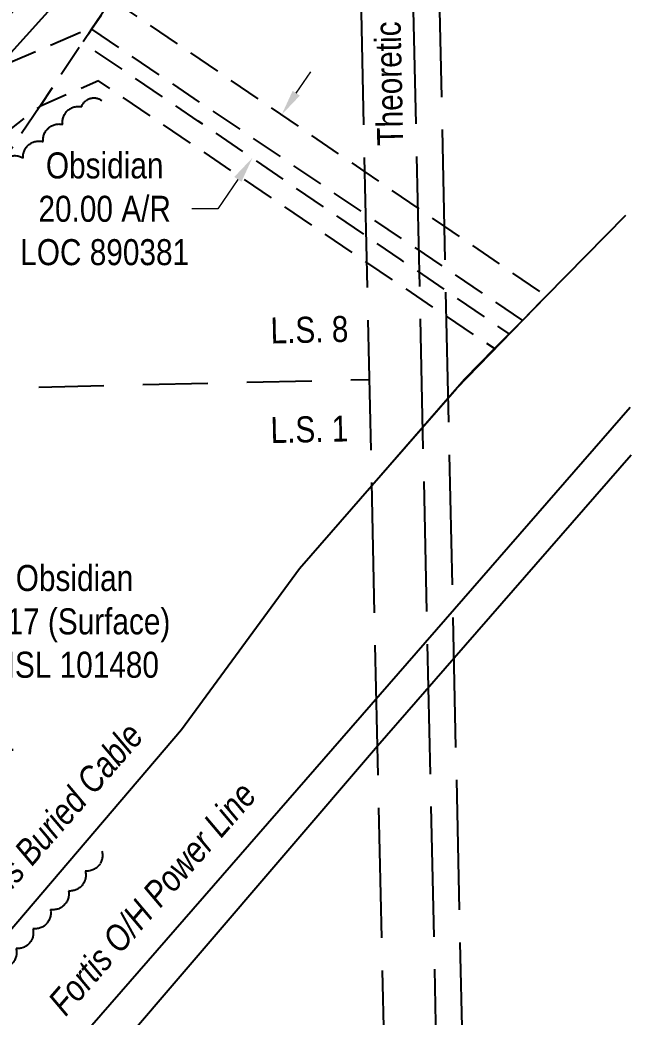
# Model space of a CAD drawing. Extents: x 603322 to 609639, y 5878497 to 5882872.
# Drawn here: x 606057.5 to 606292.6, y 5878839.3 to 5879222.5 of the extents above; entities that cross this region are included whole.
import ezdxf
from ezdxf.enums import TextEntityAlignment as Align

# ---------------------------------------------------------------- set-up
doc = ezdxf.new("R2010")
doc.units = 0
doc.header["$LTSCALE"] = 5
doc.header["$PDSIZE"] = 0.5
for name, pattern in [('0', [1, 1, 0]), ('foc-ACCESSROAD', [3.75, 2.5, -1.25]), ('foc-FLOWLINE', [3.75, 2.5, -1.25]), ('foc-LSD', [8, 5, -3]), ('foc-UNSURVEYED', [12.5, 10, -2.5])]:
    doc.linetypes.add(name, pattern=pattern)
doc.layers.get('Defpoints').update_dxf_attribs({"color": 9})
for name, color, linetype in [('AS-POWER', 104, 'foc-POWER'), ('AS-TELUS', 224, 'foc-TEL'), ('C-AR', 13, 'foc-ACCESSROAD'), ('C-RW', 13, 'Continuous'), ('C-WS', 13, 'foc-ACCESSROAD'), ('F-EZE', 190, 'foc-FLOWLINE'), ('L-ROAD-T', 7, 'Continuous'), ('L-SECTION-LSD', 7, 'foc-LSD'), ('L-TITLEDB', 4, 'Continuous'), ('L-USEC', 7, 'foc-UNSURVEYED'), ('T-BUSH', 110, '0')]:
    doc.layers.add(name, color=color, linetype=linetype)
doc.layers.add('C-AR-T', color=13, linetype='Continuous', lineweight=9)
doc.layers.add('C-WS-T', color=13, linetype='Continuous', lineweight=9)
doc.styles.add('100L', font='ARIALN.TTF', dxfattribs={"height": 11})
doc.styles.add('80CG', font='ARIALN.TTF', dxfattribs={"height": 10})
doc.styles.add('80L', font='ARIALN.TTF', dxfattribs={"height": 10})
doc.styles.add('foc-LtypeFont', font='ARIALN.TTF', dxfattribs={"height": 7.35})
doc.linetypes.add('foc-POWER', pattern='A,6,-1,["P",foc-LtypeFont,S=0.2,R=0,X=-0.625,Y=-0.75],-1.24,4', length=12.24)
doc.linetypes.add('foc-TEL', pattern='A,2,-1,["T",foc-LtypeFont,S=0.2,R=0,X=-0.425,Y=-0.75],-1.24,8', length=12.24)
doc.linetypes.add('foc-TEL-NOLINE', pattern='A,0,-2,["T",foc-LtypeFont,S=0.2,R=0,X=-0.425,Y=-0.75],-10.24', length=12.24)
doc.dimstyles.new('Compass 5 000', dxfattribs={"dimscale": 5, "dimtxt": 9, "dimasz": 2, "dimexe": 0.2, "dimexo": 0.0625, "dimgap": 0.5, "dimtad": 0, "dimtih": 1, "dimtoh": 1, "dimzin": 0, "dimdsep": 46, "dimtxsty": '80CG', "dimcen": 0.1, "dimse1": 1, "dimse2": 1, "dimclrd": 256, "dimclrt": 256, "dimaunit": 1, "dimadec": 4, "dimazin": 0, "dimtfac": 0.06, "dimtofl": 0, "dimtmove": 0, "dimatfit": 1, "dimfxl": 0.2, "dimtolj": 1, "dimtzin": 0, "dimlwd": -1, "dimarcsym": 0})

# ---------------------------------------------------------------- blocks, each defined once
blk = doc.blocks.new('*D424')
at = {"layer": 'C-AR-T', "transparency": 16777216}
for p, q in [((606163.78, 5879194.38), (606169.4, 5879202.65)), ((606141.33, 5879161.27), (606133.61, 5879149.88)), ((606133.61, 5879149.88), (606123.61, 5879149.88))]:
    blk.add_line(p, q, dxfattribs=at)
for points in [[(606162.4, 5879195.31), (606165.16, 5879193.44), (606158.17, 5879186.1)], [(606139.95, 5879162.2), (606142.71, 5879160.33), (606146.94, 5879169.54)]]:
    blk.add_solid(points, dxfattribs=at)
at = {"layer": 'Defpoints', "color": 0, "transparency": 16777216}
for p in [(606128.84, 5879205.99), (606117.61, 5879189.43), (606146.94, 5879169.54)]:
    blk.add_point(p, dxfattribs=at)
at = {"layer": 'C-AR-T', "transparency": 16777216, "insert": (606090.1, 5879149.88), "char_height": 10, "attachment_point": 5, "style": '80CG'}
blk.add_mtext('\\A1;Obsidian\\P20.00 A/R\\PLOC 890381', dxfattribs=at)

msp = doc.modelspace()

# ---------------------------------------------------------------- linework, layer by layer
at = {"layer": 'AS-POWER', "flags": 128}
msp.add_lwpolyline([(605839.057, 5878553.9), (606292.154, 5879073.64)], dxfattribs=at)
at = {"layer": 'AS-TELUS', "linetype": 'foc-TEL-NOLINE'}
msp.add_lwpolyline([(605765.158, 5878552.208), (605817.666, 5878599.954), (605976.545, 5878782.214), (606119.709, 5878949.772), (606164.988, 5879011.655), (606192.835, 5879043.591), (606225.356, 5879080.887), (606259.941, 5879116.395), (606290.529, 5879147.441)], dxfattribs=at)
at = {"layer": 'C-AR', "flags": 128}
msp.add_lwpolyline([(606250.739, 5879107.057), (606245.67, 5879101.912), (606221.355, 5879118.54), (606204.167, 5879130.292), (606190.723, 5879139.485), (606126.112, 5879183.668), (606081.604, 5879213.849), (606085.073, 5879218.984), (606092.796, 5879230.414), (606137.407, 5879200.186), (606190.181, 5879164.099), (606215.462, 5879146.81), (606220.813, 5879143.152), (606259.941, 5879116.395), (606250.739, 5879107.057)], close=True, dxfattribs=at)
at = {"layer": 'C-RW'}
msp.add_lwpolyline([(606077.622, 5879236.187), (606042.094, 5879196.807), (606029.592, 5879182.95), (606026.236, 5879179.23), (606014.696, 5879166.438), (605906.08, 5879046.053), (605891.607, 5879030.012), (605888.373, 5879026.427), (605877.937, 5879014.861), (605870.495, 5879021.573), (605884.113, 5879036.789), (605886.727, 5879039.68), (605968.953, 5879130.619), (606011.245, 5879177.397), (606020.363, 5879187.53), (606021.279, 5879188.549), (606059.712, 5879231.262)], dxfattribs=at)
at = {"layer": 'C-WS', "flags": 128}
msp.add_lwpolyline([(606065.101, 5879189.293), (606050.966, 5879168.189), (606044.015, 5879173.018), (606033.748, 5879180.151), (606029.591, 5879182.951), (606022.341, 5879187.834), (606021.279, 5879188.549), (606004.551, 5879199.816), (605992.022, 5879208.29), (605959.875, 5879229.769), (606021.132, 5879321.079), (606065.761, 5879290.908), (606078.661, 5879282.356), (606091.72, 5879273.359), (606112.223, 5879259.498), (606092.796, 5879230.414), (606085.073, 5879218.984), (606081.604, 5879213.849), (606065.101, 5879189.293)], close=True, dxfattribs=at)
at = {"layer": 'F-EZE', "flags": 128}
msp.add_lwpolyline([(606085.073, 5879218.984), (606190.542, 5879147.728), (606221.168, 5879127.036), (606250.739, 5879107.057), (606245.67, 5879101.912), (606240.036, 5879096.194), (606221.572, 5879108.669), (606190.946, 5879129.359), (606087.763, 5879199.071), (606065.101, 5879189.293), (606044.015, 5879173.018), (606040.649, 5879170.414), (606014.695, 5879166.439), (606011.591, 5879165.961), (605905.706, 5879049.071), (605906.08, 5879046.054), (605908.632, 5879025.494), (605937.754, 5878999.183), (605932.331, 5878993.189), (605927.708, 5878988.05), (605888.769, 5879023.234), (605888.372, 5879026.427), (605887.462, 5879033.76), (605886.727, 5879039.68), (605885.552, 5879049.142), (606009.359, 5879185.844), (606020.363, 5879187.531), (606022.341, 5879187.834), (606032.507, 5879189.392), (606042.093, 5879196.808), (606054.797, 5879206.635), (606084.468, 5879219.393), (606085.073, 5879218.984)], close=True, dxfattribs=at)
at = {"layer": 'L-SECTION-LSD', "flags": 128}
msp.add_lwpolyline([(605384.985, 5879065.867), (606191.937, 5879084.347)], dxfattribs=at)
at = {"layer": 'L-TITLEDB'}
for points in [[(605765.158, 5878552.208), (605817.666, 5878599.954), (605976.545, 5878782.214), (606119.709, 5878949.772), (606164.988, 5879011.655), (606192.835, 5879043.591), (606222.262, 5879077.339), (606228.45, 5879084.435), (606240.036, 5879096.194), (606245.67, 5879101.912), (606250.739, 5879107.057), (606259.941, 5879116.395), (606290.529, 5879147.441)], [(606292.558, 5879055.312), (606224.466, 5878977.209), (606195.039, 5878943.456), (606021.757, 5878741.338), (605858.756, 5878554.352)]]:
    msp.add_lwpolyline(points, dxfattribs=at)
at = {"layer": 'L-USEC'}
for p, q in [((606200.79, 5878682.286), (606183.084, 5879486.423)), ((606220.897, 5878682.725), (606203.191, 5879486.865)), ((606230.724, 5878692.993), (606213.239, 5879487.083))]:
    msp.add_line(p, q, dxfattribs=at)
at = {"layer": 'T-BUSH', "flags": 128}
msp.add_lwpolyline([(606089.049, 5878903.067, -0.5205671), (606082.621, 5878895.412, -0.5205671), (606076.194, 5878887.756, -0.5205671), (606069.232, 5878880.586, -0.5205671), (606062.459, 5878873.242, -0.5205671), (606056.004, 5878865.61, -0.5205671), (606049.549, 5878857.978, -0.5205671), (606042.764, 5878850.64, -0.5205671), (606035.935, 5878843.34, -0.5205671), (606029.718, 5878835.517, -0.5205671), (606023.566, 5878827.639, -0.5205671), (606017.105, 5878820.023, -0.5205671), (606010.306, 5878812.696, -0.5205671), (606003.245, 5878805.623, -0.5205671), (605996.147, 5878798.585, -0.5205671), (605988.991, 5878791.606, -0.5205671), (605981.065, 5878785.551, -0.5205671), (605972.526, 5878781.321, -0.5205671), (605962.652, 5878782.196, -0.5205671), (605953.954, 5878777.552, -0.5205671), (605945.177, 5878782.334, -0.5205671), (605936.174, 5878786.67, -0.5205671), (605929.64, 5878793.467, -0.5205671), (605928.53, 5878802.705, -0.5205671), (605934.769, 5878809.876, -0.5205671), (605942.147, 5878816.594, -0.5205671), (605949.323, 5878823.552, -0.5205671), (605956.537, 5878830.471, -0.5205671), (605963.763, 5878837.378, -0.5205671), (605970.92, 5878844.355, -0.5205671), (605978.049, 5878851.362, -0.5205671), (605985.143, 5878858.4, -0.5205671), (605991.449, 5878866.156, -0.5205671), (605997.755, 5878873.912, -0.5205671), (606003.993, 5878881.72, -0.5205671), (606009.932, 5878889.761, -0.5205671), (606016.228, 5878897.503, -0.5205671), (606023.067, 5878904.793, -0.5205671), (606029.992, 5878911.996, -0.5205671), (606037.334, 5878918.776, -0.5205671), (606043.936, 5878926.281, -0.5205671), (606050.539, 5878933.786, -0.5205671), (606054.888, 5878941.992, -0.5205671), (606049.904, 5878950.448, -0.5205671), (606041.211, 5878955.382, -0.5205671), (606033.633, 5878961.848, -0.5205671), (606026.269, 5878968.607, -0.5205671), (606018.852, 5878975.307, -0.5205671), (606011.247, 5878981.793, -0.5205671), (606003.584, 5878988.208, -0.5205671), (605995.595, 5878994.215, -0.5205671), (605988.009, 5879000.681, -0.5205671), (605981.043, 5879007.849, -0.5205671), (605974.034, 5879014.975, -0.5205671), (605966.925, 5879021.998, -0.5205671), (605959.037, 5879028.138, -0.5205671), (605951.181, 5879034.319, -0.5205671), (605943.975, 5879041.191, -0.5205671), (605936.475, 5879047.78, -0.5205671), (605929.894, 5879055.133, -0.5205671), (605932.667, 5879063.631, -0.5205671), (605939.084, 5879071.295, -0.5205671), (605947.626, 5879076.318, -0.5205671), (605954.344, 5879083.715, -0.5205671), (605960.476, 5879091.579, -0.5205671), (605966.041, 5879099.882, -0.5205671), (605973.79, 5879105.926, -0.5205671), (605980.721, 5879112.731, -0.5205671), (605986.038, 5879121.147, -0.5205671), (605992.577, 5879128.706, -0.5205671), (605999.483, 5879135.932, -0.5205671), (606005.859, 5879143.625, -0.5205671), (606012.888, 5879150.573, -0.5205671), (606021.257, 5879156.039, -0.5205671), (606030.563, 5879159.544, -0.5205671), (606040.073, 5879162.621, -0.5205671), (606049.595, 5879165.665, -0.5205671), (606058.736, 5879169.436, -0.5205671), (606066.487, 5879175.748, -0.5205671), (606073.96, 5879182.379, -0.5205671), (606081.273, 5879189.193, -0.5205671), (606089.01, 5879191.546, -0.5205671)], format="xyb", dxfattribs=at)

# ---------------------------------------------------------------- texts
at = {"layer": 'AS-POWER', "insert": (606067.356, 5878845.502), "char_height": 9.9958, "attachment_point": 1, "rotation": 48.91881, "style": '80L'}
msp.add_mtext_dynamic_manual_height_columns('\\pi0.32612;{\\fArial Narrow|b0|i1|c0|p34;Fortis O/H Power Line}', width=112.45379, gutter_width=49.958, heights=[0], dxfattribs=at)
at = {"layer": 'AS-TELUS', "insert": (606033.603, 5878879.445), "char_height": 9.9958, "attachment_point": 1, "rotation": 48.91881, "style": '80L'}
msp.add_mtext_dynamic_manual_height_columns('\\pi0.7625;{\\fArial Narrow|b0|i1|c0|p34;Telus Buried Cable}', width=97.19418, gutter_width=49.958, heights=[0], dxfattribs=at)
at = {"layer": 'L-ROAD-T', "style": '80L'}
msp.add_text('Theoretic Government Road Allowance', height=9.99577, rotation=91.26147, dxfattribs=at).set_placement((606197.754, 5879274.112), align=Align.MIDDLE_CENTER)

# ---------------------------------------------------------------- next in the draw order: texts
at = {"layer": 'C-WS-T', "insert": (606037.817, 5879013.039), "char_height": 9.99577, "attachment_point": 1, "style": '80L', "bg_fill": 2}
msp.add_mtext_dynamic_manual_height_columns('\\pi18.08308;Obsidian\\P\\pi4.35765;1-17 (Surface)\\P\\pi8.2305;MSL 101480', width=79.98117, gutter_width=49.979, heights=[0], dxfattribs=at)
at = {"layer": 'L-SECTION-LSD', "char_height": 9.9958, "attachment_point": 1, "rotation": 1.31191, "style": '100L', "bg_fill": 3, "box_fill_scale": 1.5, "bg_fill_color": 256, "bg_fill_transparency": 0}
for s, width, insert in [('L.S. 8', 30.38825, (606153.777, 5879108.137)), ('L.S. 1', 29.97848, (606153.777, 5879069.868))]:
    msp.add_mtext_dynamic_manual_height_columns(s, width=width, gutter_width=54.977, heights=[0], dxfattribs=dict(at, insert=insert))

# ---------------------------------------------------------------- next in the draw order: dimensions: what is measured, and where the dimension line sits
at = {"layer": 'C-AR-T'}
dim = msp.add_linear_dim(base=(606146.942, 5879169.542), p1=(606128.844, 5879205.989), p2=(606117.615, 5879189.429), angle=235.85825, text='Obsidian\\P20.00 A/R\\PLOC 890381', dimstyle='Compass 5 000', dxfattribs=at)
dim.commit()
dim.dimension.update_dxf_attribs({"geometry": '*D424', "text_midpoint": (606090.097, 5879149.881), "dimtype": 161})

doc.saveas('drawing.dxf')
